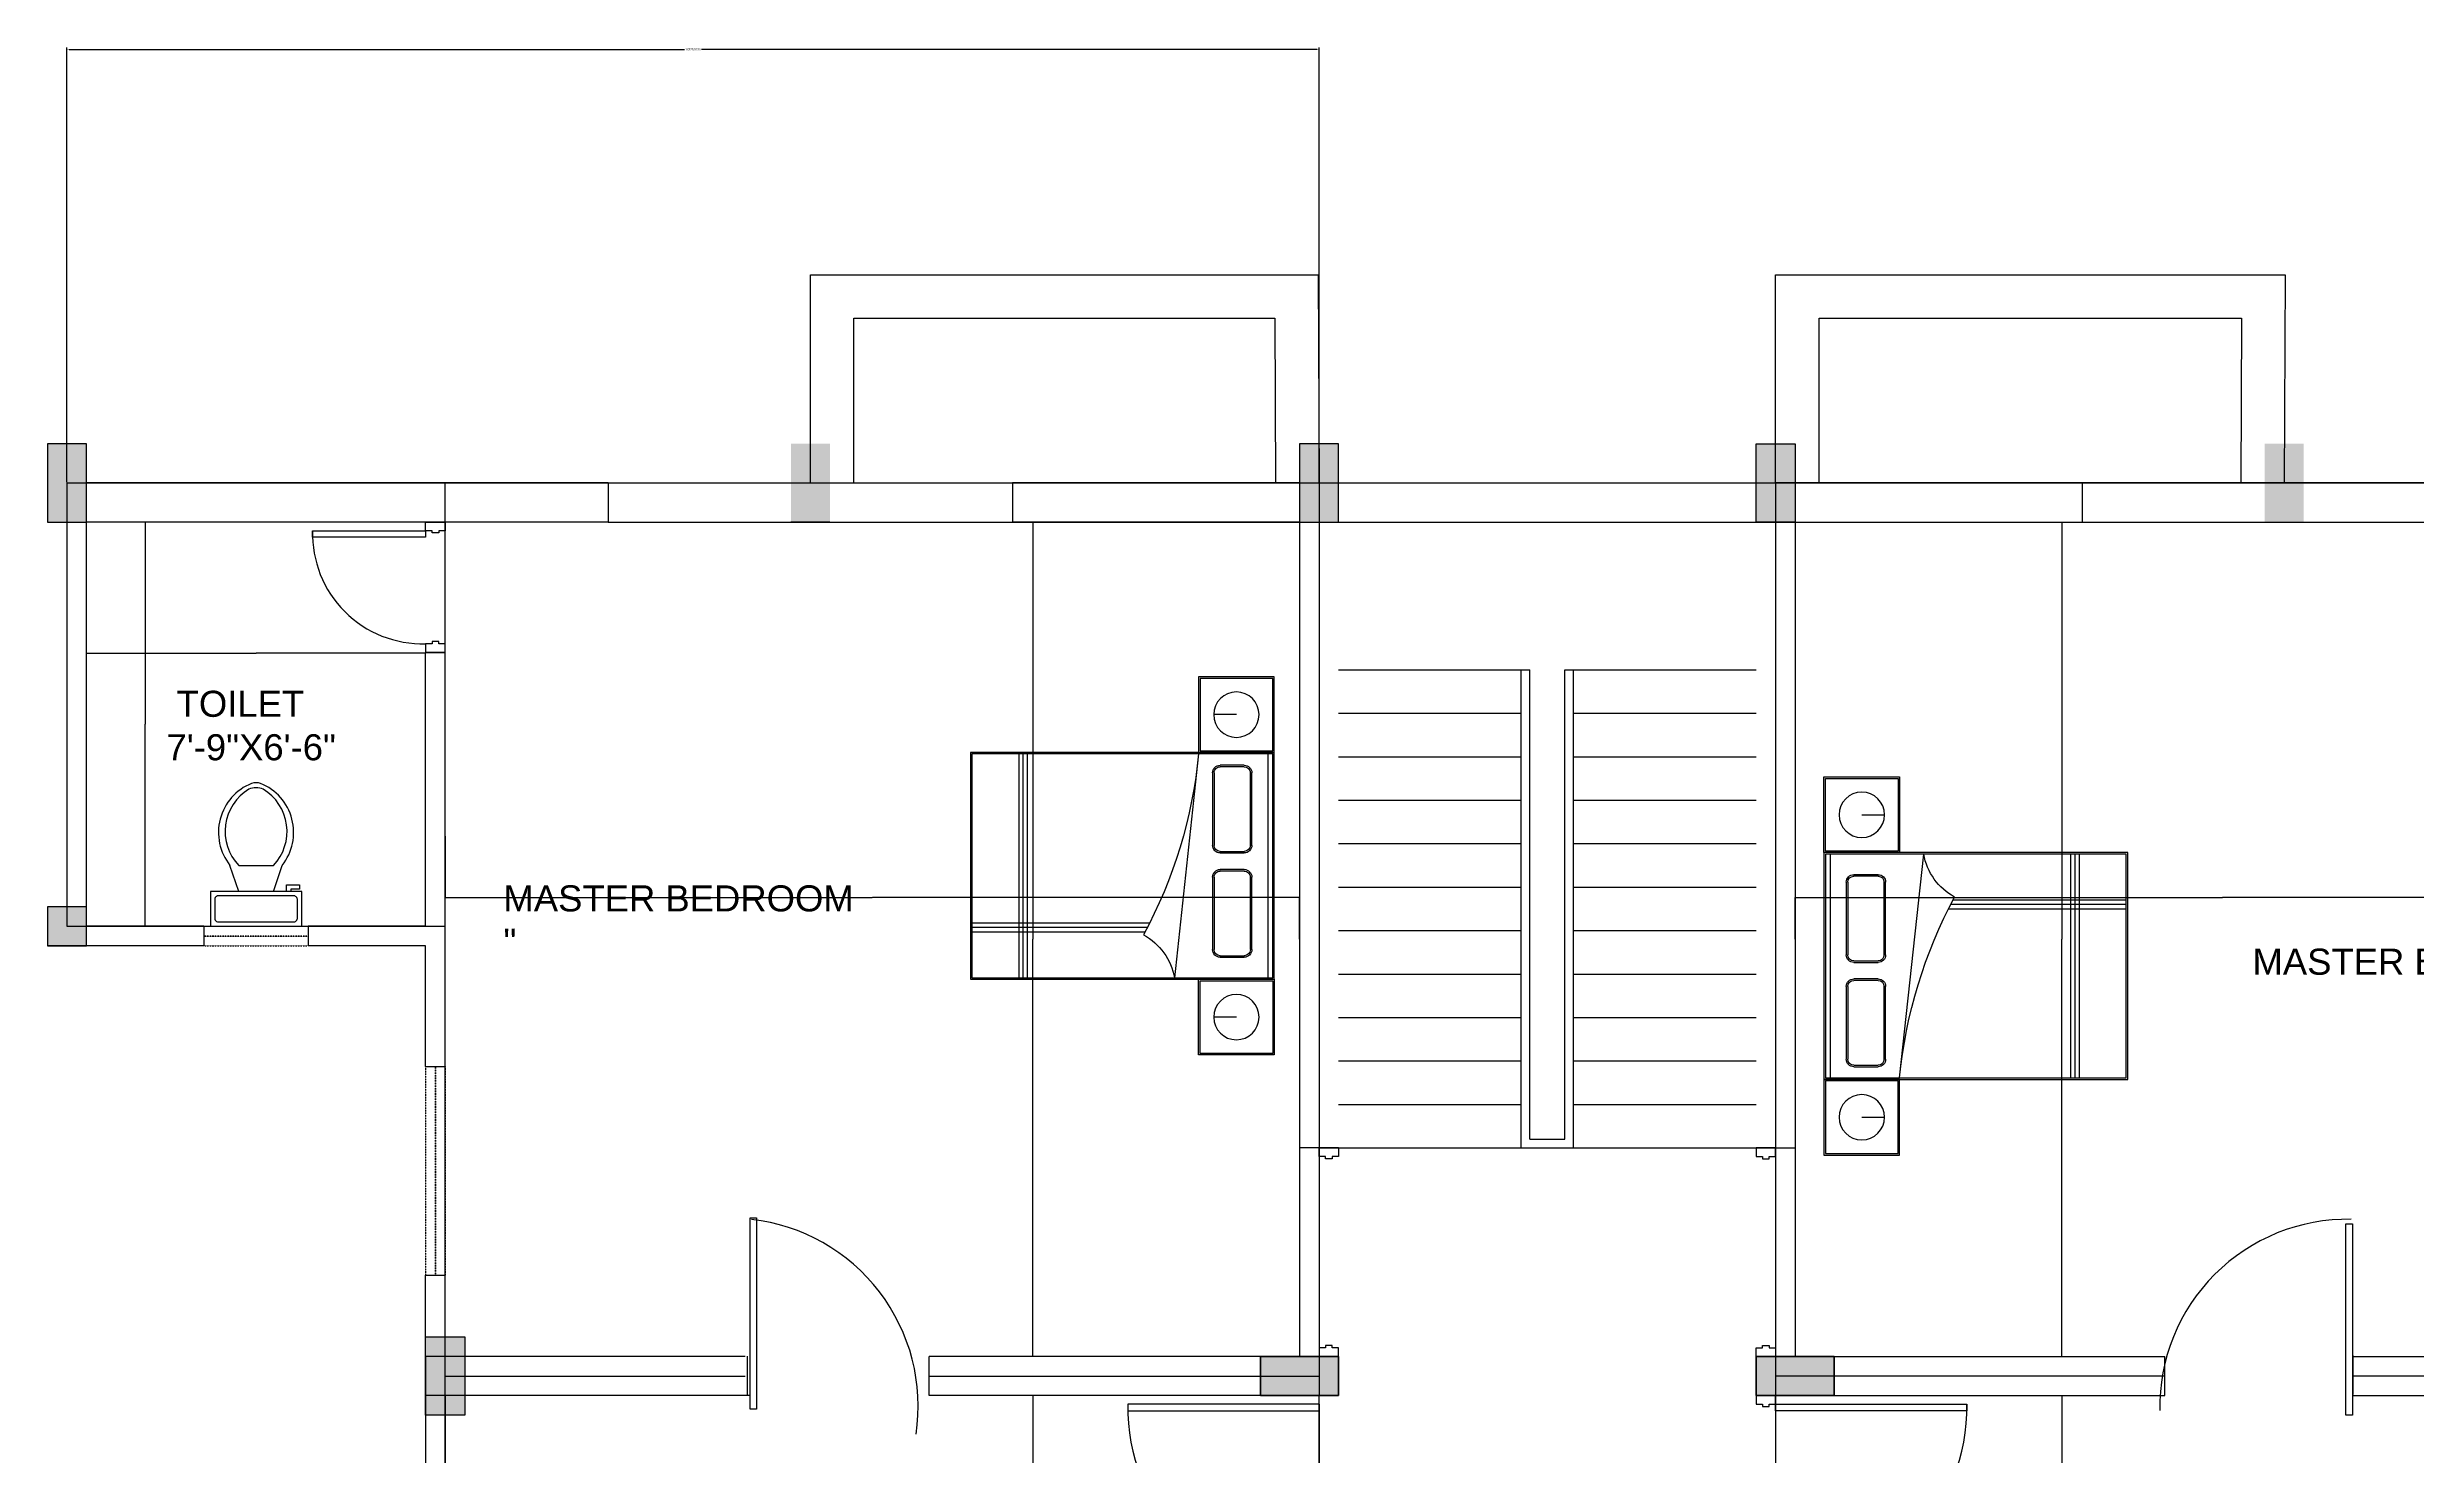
# Model space of a CAD drawing. Header units: metres. Extents: x -2370498 to 1228044, y -644254 to 236701.
# Drawn here: x 324821 to 345399, y 55374 to 67609 of the extents above; entities that cross this region are included whole.
import ezdxf

# ---------------------------------------------------------------- set-up
doc = ezdxf.new("R2010")
doc.units = ezdxf.units.M
doc.header["$MEASUREMENT"] = 0
doc.linetypes.add('HIDDEN2', pattern=[0.1875, 0.125, -0.0625])
for name, color, linetype in [('Beam', 6, 'Continuous'), ('column', 156, 'Continuous'), ('dim', 192, 'Continuous'), ('Door', 3, 'Continuous'), ('funi', 22, 'Continuous'), ('stair', 6, 'Continuous'), ('text', 1, 'Continuous'), ('TOILET SAMBLE', 181, 'Continuous'), ('window', 5, 'HIDDEN2')]:
    doc.layers.add(name, color=color, linetype=linetype)
doc.layers.add('Wall', color=7, linetype='Continuous', lineweight=30)
doc.styles.get("Standard").update_dxf_attribs({"font": 'arial.ttf'})
doc.dimstyles.new('Annotative', dxfattribs={"dimscale": 0, "dimtxt": 0.18, "dimasz": 0.18, "dimexe": 0.18, "dimexo": 0.0625, "dimgap": 0.09, "dimtad": 0, "dimtih": 1, "dimtoh": 1, "dimdec": 4, "dimzin": 0, "dimdsep": 46, "dimtxsty": 'Standard', "dimcen": 0.09, "dimadec": 0, "dimazin": 0, "dimtfac": 1, "dimtdec": 4, "dimtofl": 0, "dimtmove": 0, "dimatfit": 3, "dimfxl": 1, "dimtolj": 1, "dimtzin": 0, "dimarcsym": 0})
doc.dimstyles.get("Standard").update_dxf_attribs({"dimtxt": 0.18, "dimasz": 0.18, "dimexe": 0.18, "dimexo": 0.0625, "dimgap": 0.09, "dimtad": 0, "dimtih": 1, "dimtoh": 1, "dimdec": 1, "dimzin": 0, "dimdsep": 46, "dimlunit": 4, "dimtxsty": 'Standard', "dimcen": 0.09, "dimadec": 0, "dimazin": 0, "dimtfac": 1, "dimtdec": 1, "dimtofl": 0, "dimtmove": 0, "dimatfit": 3, "dimfxl": 1, "dimtolj": 1, "dimtzin": 0, "dimarcsym": 0})

# ---------------------------------------------------------------- blocks, each defined once
blk = doc.blocks.new('*D244')
at = {"layer": 'Defpoints', "color": 0, "transparency": 16777216}
for p in [(334098.7565212572, 63485.08686526168), (333380.2801292735, 56234.70646692216), (334098.7565212572, 56234.70646692216)]:
    blk.add_point(p, dxfattribs=at)
at = {"layer": 'dim', "color": 0, "lineweight": -2, "transparency": 16777216}
for p, q in [((334098.6940212572, 63485.08686526168), (333380.1001292735, 63485.08686526168)), ((333380.2801292735, 63484.90686526168), (333380.2801292735, 59860.19893757896)), ((333380.2801292735, 56234.88646692216), (333380.2801292735, 59859.59439460489)), ((334098.6940212572, 56234.70646692216), (333380.1001292735, 56234.70646692216))]:
    blk.add_line(p, q, dxfattribs=at)
at = {"layer": 'dim', "color": 0, "transparency": 16777216}
for points in [[(333380.2501292735, 63484.90686526168), (333380.3101292736, 63484.90686526168), (333380.2801292735, 63485.08686526168)], [(333380.2501292735, 56234.88646692216), (333380.3101292736, 56234.88646692216), (333380.2801292735, 56234.70646692216)]]:
    blk.add_solid(points, dxfattribs=at)
at = {"layer": 'dim', "color": 0, "transparency": 16777216, "insert": (333380.2801292735, 59859.89666609182), "char_height": 0.18, "attachment_point": 5}
blk.add_mtext('\\A1;604\'-2{\\H1x;\\S1/2;}"', dxfattribs=at)
blk = doc.blocks.new('*D245')
at = {"layer": 'Defpoints', "color": 0, "transparency": 16777216}
for p in [(328275.9248198792, 60755.38306711466), (335696.2360088046, 60224.08450807838), (335696.2360088046, 59859.89666609196)]:
    blk.add_point(p, dxfattribs=at)
at = {"layer": 'dim', "color": 0, "lineweight": -2, "transparency": 16777216}
for p, q in [((328275.9248198792, 60755.32056711466), (328275.9248198792, 60223.90450807838)), ((328276.1048198792, 60224.08450807838), (331985.5452028821, 60224.08450807838)), ((335696.0560088046, 60224.08450807838), (331986.6156258016, 60224.08450807838)), ((335696.2360088046, 59859.95916609196), (335696.2360088046, 60224.26450807838))]:
    blk.add_line(p, q, dxfattribs=at)
at = {"layer": 'dim', "color": 0, "transparency": 16777216}
for points in [[(328276.1048198792, 60224.11450807838), (328276.1048198792, 60224.05450807838), (328275.9248198792, 60224.08450807838)], [(335696.0560088046, 60224.11450807838), (335696.0560088046, 60224.05450807838), (335696.2360088046, 60224.08450807838)]]:
    blk.add_solid(points, dxfattribs=at)
at = {"layer": 'dim', "color": 0, "transparency": 16777216, "insert": (331986.0804143419, 60224.08450807838), "char_height": 0.18, "attachment_point": 5}
blk.add_mtext('\\A1;618\'-4{\\H1x;\\S1/2;}"', dxfattribs=at)
blk = doc.blocks.new('*D246')
at = {"layer": 'Defpoints', "color": 0, "transparency": 16777216}
for p in [(328105.9940292931, 62345.94781518152), (325160.5269924677, 61729.13536253881), (328105.9940292931, 61729.13536253881)]:
    blk.add_point(p, dxfattribs=at)
at = {"layer": 'dim', "color": 0, "lineweight": -2, "transparency": 16777216}
for p, q in [((325160.5269924677, 61729.19786253881), (325160.5269924677, 62346.12781518152)), ((325160.7069924677, 62345.94781518152), (326632.7242557644, 62345.94781518152)), ((328105.8140292931, 62345.94781518152), (326633.7967659963, 62345.94781518152)), ((328105.9940292931, 61729.19786253881), (328105.9940292931, 62346.12781518152))]:
    blk.add_line(p, q, dxfattribs=at)
at = {"layer": 'dim', "color": 0, "transparency": 16777216}
for points in [[(325160.7069924677, 62345.97781518152), (325160.7069924677, 62345.91781518152), (325160.5269924677, 62345.94781518152)], [(328105.8140292931, 62345.97781518152), (328105.8140292931, 62345.91781518152), (328105.9940292931, 62345.94781518152)]]:
    blk.add_solid(points, dxfattribs=at)
at = {"layer": 'dim', "color": 0, "transparency": 16777216, "insert": (326633.2605108804, 62345.94781518152), "char_height": 0.18, "attachment_point": 5}
blk.add_mtext('\\A1;245\'-5{\\H1x;\\S1/2;}"', dxfattribs=at)
blk = doc.blocks.new('*D247')
at = {"layer": 'Defpoints', "color": 0, "transparency": 16777216}
for p in [(325736.5131999518, 63485.08686526168), (325670.3193642235, 59973.183859816), (325736.5131999518, 59973.183859816)]:
    blk.add_point(p, dxfattribs=at)
at = {"layer": 'dim', "color": 0, "lineweight": -2, "transparency": 16777216}
for p, q in [((325736.4506999518, 63485.08686526168), (325670.1393642235, 63485.08686526168)), ((325670.3193642235, 63484.90686526168), (325670.3193642235, 61729.31726567663)), ((325670.3193642235, 59973.363859816), (325670.3193642235, 61728.95345940105)), ((325736.4506999518, 59973.183859816), (325670.1393642235, 59973.183859816))]:
    blk.add_line(p, q, dxfattribs=at)
at = {"layer": 'dim', "color": 0, "transparency": 16777216}
for points in [[(325670.2893642234, 63484.90686526168), (325670.3493642235, 63484.90686526168), (325670.3193642235, 63485.08686526168)], [(325670.2893642234, 59973.363859816), (325670.3493642235, 59973.363859816), (325670.3193642235, 59973.183859816)]]:
    blk.add_solid(points, dxfattribs=at)
at = {"layer": 'dim', "color": 0, "transparency": 16777216, "insert": (325670.3193642234, 61729.13536253873), "char_height": 0.18, "attachment_point": 5}
blk.add_mtext('\\A1;292\'-8"', dxfattribs=at)
blk = doc.blocks.new('Toilet - top')
for p, q in [((9.5, -6), (9.5, -2)), ((-10, -8.5), (-8, -8.5)), ((-10, -9.5), (-10, -8.5)), ((-7, -9.5), (-10, -9.5)), ((-8, -8.5), (-8, -8)), ((-7, -8), (-7, -9.5)), ((-4, -8), (-6, -14)), ((4, -8), (6, -14)), ((4, -14), (-4, -14))]:
    blk.add_line(p, q)
blk.add_lwpolyline([(10.5, -8), (10.5, 0), (-10.5, 0), (-10.5, -8)], close=True)
for points in [[(-9.5, -2), (-9.5, -6)], [(8.5, -1), (-8.5, -1)], [(-8.5, -7), (8.5, -7)]]:
    blk.add_lwpolyline(points)
for centre, radius, start, end in [((-8.625, -1.875), 0.8838834999999999, 81.8699, 188.1301), ((8.625, -1.875), 0.8838834999999999, 351.8699, 98.13009999999998), ((-8.625, -6.125), 0.8838834999999999, 171.869898, 278.1301), ((8.625, -6.125), 0.8838834999999999, 261.8699, 8.130099999999993), ((3.519562435188957, -21.58049502388982), 12.16902005083647, 141.4691096810948, 247.9714346835576), ((4.199957580658808, -21.81740929088453), 11.3291791325804, 136.3677254423718, 238.946823937405), ((-3.519499936778317, -21.58047137067522), 12.16903423757823, 292.0284332733153, 38.53070636800452), ((-4.199890672038477, -21.81738596564129), 11.32918622148567, 301.0530065773863, 43.63209216694732), ((2.096609817270334e-05, -27.87646475467881), 4, 245.7318247449371, 294.2681740488959), ((2.094152141829397e-05, -28.99996806116074), 4, 254.8605283244436, 285.1394707718433)]:
    blk.add_arc(centre, radius, start, end)
blk = doc.blocks.new('*D252')
at = {"layer": 'Defpoints', "color": 0, "transparency": 16777216}
for p in [(333380.2801292735, 55894.84488575), (334098.7565212572, 55894.84488575), (334098.7565212572, 48644.46448741049)]:
    blk.add_point(p, dxfattribs=at)
at = {"layer": 'dim', "color": 0, "lineweight": -2, "transparency": 16777216}
for p, q in [((334098.6940212572, 55894.84488575), (333380.1001292735, 55894.84488575)), ((333380.2801292735, 55894.66488575), (333380.2801292735, 52269.95695806729)), ((333380.2801292735, 48644.64448741049), (333380.2801292735, 52269.35241509321)), ((334098.6940212572, 48644.46448741049), (333380.1001292735, 48644.46448741049))]:
    blk.add_line(p, q, dxfattribs=at)
at = {"layer": 'dim', "color": 0, "transparency": 16777216}
for points in [[(333380.2501292735, 55894.66488575), (333380.3101292736, 55894.66488575), (333380.2801292735, 55894.84488575)], [(333380.2501292735, 48644.64448741049), (333380.3101292736, 48644.64448741049), (333380.2801292735, 48644.46448741049)]]:
    blk.add_solid(points, dxfattribs=at)
at = {"layer": 'dim', "color": 0, "transparency": 16777216, "insert": (333380.2801292735, 52269.65468658014), "char_height": 0.18, "attachment_point": 5}
blk.add_mtext('\\A1;604\'-2{\\H1x;\\S1/2;}"', dxfattribs=at)
blk = doc.blocks.new('*D256')
at = {"layer": 'Defpoints', "color": 0, "transparency": 16777216}
for p in [(341598.6288578664, 63485.08686526168), (341598.6288578664, 56234.70646692216), (342317.1052498475, 56234.70646692216)]:
    blk.add_point(p, dxfattribs=at)
at = {"layer": 'dim', "color": 0, "lineweight": -2, "transparency": 16777216}
for p, q in [((341598.6913578664, 63485.08686526168), (342317.2852498475, 63485.08686526168)), ((342317.1052498475, 63484.90686526168), (342317.1052498475, 59860.19893757896)), ((342317.1052498475, 56234.88646692216), (342317.1052498475, 59859.59439460489)), ((341598.6913578664, 56234.70646692216), (342317.2852498475, 56234.70646692216))]:
    blk.add_line(p, q, dxfattribs=at)
at = {"layer": 'dim', "color": 0, "transparency": 16777216}
for points in [[(342317.0752498475, 63484.90686526168), (342317.1352498475, 63484.90686526168), (342317.1052498475, 63485.08686526168)], [(342317.0752498475, 56234.88646692216), (342317.1352498475, 56234.88646692216), (342317.1052498475, 56234.70646692216)]]:
    blk.add_solid(points, dxfattribs=at)
at = {"layer": 'dim', "color": 0, "transparency": 16777216, "insert": (342317.1052498475, 59859.89666609182), "char_height": 0.18, "attachment_point": 5}
blk.add_mtext('\\A1;604\'-2{\\H1x;\\S1/2;}"', dxfattribs=at)
blk = doc.blocks.new('*D257')
at = {"layer": 'Defpoints', "color": 0, "transparency": 16777216}
for p in [(347421.4605592445, 60755.38306711466), (340001.1493703186, 60224.08450807838), (340001.1493703186, 59859.89666609196)]:
    blk.add_point(p, dxfattribs=at)
at = {"layer": 'dim', "color": 0, "lineweight": -2, "transparency": 16777216}
for p, q in [((347421.4605592445, 60755.32056711466), (347421.4605592445, 60223.90450807838)), ((340001.1493703186, 59859.95916609196), (340001.1493703186, 60224.26450807838)), ((340001.3293703186, 60224.08450807838), (343710.7697533218, 60224.08450807838)), ((347421.2805592445, 60224.08450807838), (343711.8401762413, 60224.08450807838))]:
    blk.add_line(p, q, dxfattribs=at)
at = {"layer": 'dim', "color": 0, "transparency": 16777216}
for points in [[(340001.3293703186, 60224.11450807838), (340001.3293703186, 60224.05450807838), (340001.1493703186, 60224.08450807838)], [(347421.2805592445, 60224.11450807838), (347421.2805592445, 60224.05450807838), (347421.4605592445, 60224.08450807838)]]:
    blk.add_solid(points, dxfattribs=at)
at = {"layer": 'dim', "color": 0, "transparency": 16777216, "insert": (343711.3049647816, 60224.08450807838), "char_height": 0.18, "attachment_point": 5}
blk.add_mtext('\\A1;618\'-4{\\H1x;\\S1/2;}"', dxfattribs=at)
blk = doc.blocks.new('*D270')
at = {"layer": 'Defpoints', "color": 0, "transparency": 16777216}
for p in [(341598.6288578664, 55894.84488575), (342317.1052498475, 55894.84488575), (341598.6288578664, 48644.46448741049)]:
    blk.add_point(p, dxfattribs=at)
at = {"layer": 'dim', "color": 0, "lineweight": -2, "transparency": 16777216}
for p, q in [((341598.6913578664, 55894.84488575), (342317.2852498475, 55894.84488575)), ((342317.1052498475, 55894.66488575), (342317.1052498475, 52269.95695806729)), ((342317.1052498475, 48644.64448741049), (342317.1052498475, 52269.35241509321)), ((341598.6913578664, 48644.46448741049), (342317.2852498475, 48644.46448741049))]:
    blk.add_line(p, q, dxfattribs=at)
at = {"layer": 'dim', "color": 0, "transparency": 16777216}
for points in [[(342317.0752498475, 55894.66488575), (342317.1352498475, 55894.66488575), (342317.1052498475, 55894.84488575)], [(342317.0752498475, 48644.64448741049), (342317.1352498475, 48644.64448741049), (342317.1052498475, 48644.46448741049)]]:
    blk.add_solid(points, dxfattribs=at)
at = {"layer": 'dim', "color": 0, "transparency": 16777216, "insert": (342317.1052498475, 52269.65468658014), "char_height": 0.18, "attachment_point": 5}
blk.add_mtext('\\A1;604\'-2{\\H1x;\\S1/2;}"', dxfattribs=at)
blk = doc.blocks.new('A$C0EA4476A')
at = {"linetype": 'ByBlock', "lineweight": -2}
for p, q in [((-1.569933374412358e-07, 2.007999913374078), (-1.569933374412358e-07, 1.507999913374078)), ((0.4999998430066626, 2.007999913374078), (-1.569933374412358e-07, 2.007999913374078)), ((0.009999843008699827, 1.997999913379317), (0.009999843008699827, 1.517999913376116)), ((0.4899998430046253, 1.997999913379317), (0.009999843008699827, 1.997999913379317)), ((0.4899998430046253, 1.517999913376116), (0.4899998430046253, 1.997999913379317)), ((0.4999998430066626, 2.007999913374078), (1.999999843006663, 2.007999913374078)), ((0.4999998430066626, -8.662027539685369e-08), (0.4999998430066626, 2.007999913374078)), ((0.4999998430066626, 1.507999913374078), (0.4999998430066626, 2.007999913374078)), ((0.5099998430086998, 1.997999913379317), (1.989999843004625, 1.997999913379317)), ((0.5099998430086998, 0.009999913374485914), (0.5099998430086998, 1.997999913379317)), ((0.5099998430086998, 1.968018404775648), (1.989999843004625, 1.968018404775648)), ((1.989999843004625, 1.997999913379317), (1.989999843004625, 0.009999913374485914)), ((1.999999843006663, 2.007999913374078), (1.999999843006663, -8.662027539685369e-08)), ((1.999999843006663, 2.007999913374078), (2.499999843006663, 2.007999913374078)), ((1.999999843006663, 1.507999913374078), (1.999999843006663, 2.007999913374078)), ((2.0099998430087, 1.997999913379317), (2.489999843004625, 1.997999913379317)), ((2.0099998430087, 1.517999913376116), (2.0099998430087, 1.997999913379317)), ((2.489999843004625, 1.997999913379317), (2.489999843004625, 1.517999913376116)), ((2.499999843006663, 2.007999913374078), (2.499999843006663, 1.507999913374078)), ((0.2499998430066626, 1.757999913374078), (0.2499998430066626, 1.607999913372623)), ((0.6460030532980454, 1.650288242322858), (0.6460030532980454, 1.810288242326351)), ((0.6560030532928067, 1.650288242322858), (0.6560030532928067, 1.810288242326351)), ((0.6960030532936798, 1.860288242329261), (1.176003053296881, 1.860288242329261)), ((0.6960030532936798, 1.850288242327224), (1.176003053296881, 1.850288242327224)), ((1.216003053297754, 1.810288242326351), (1.216003053297754, 1.650288242322858)), ((1.226003053292516, 1.810288242326351), (1.226003053292516, 1.650288242322858)), ((1.335538323932269, 1.650288242322858), (1.335538323932269, 1.810288242326351)), ((1.34553832392703, 1.650288242322858), (1.34553832392703, 1.810288242326351)), ((1.385538323927904, 1.860288242329261), (1.865538323931105, 1.860288242329261)), ((1.385538323927904, 1.850288242327224), (1.865538323931105, 1.850288242327224)), ((1.905538323931978, 1.810288242326351), (1.905538323931978, 1.650288242322858)), ((1.915538323926739, 1.810288242326351), (1.915538323926739, 1.650288242322858)), ((2.249999843006663, 1.757999913374078), (2.249999843006663, 1.607999913372623)), ((1.176003053296881, 1.610288242329261), (0.6960030532936798, 1.610288242329261)), ((1.176003053296881, 1.600288242327224), (0.6960030532936798, 1.600288242327224)), ((1.865538323931105, 1.610288242329261), (1.385538323927904, 1.610288242329261)), ((1.865538323931105, 1.600288242327224), (1.385538323927904, 1.600288242327224)), ((-1.569933374412358e-07, 1.507999913374078), (0.4999998430066626, 1.507999913374078)), ((0.009999843008699827, 1.517999913376116), (0.4899998430046253, 1.517999913376116)), ((1.989999843004625, 1.507999913374078), (0.5099998430086998, 1.348816104495199)), ((2.499999843006663, 1.507999913374078), (1.999999843006663, 1.507999913374078)), ((2.489999843004625, 1.517999913376116), (2.0099998430087, 1.517999913376116)), ((0.8115071125939721, 1.153418864065316), (0.8115071125939721, 0.009999913374485914)), ((0.841507112592808, 1.16915115431766), (0.841507112592808, 0.009999913374485914)), ((0.8715071125916438, 1.18447658529476), (0.8715071125916438, 0.009999913374485914)), ((0.5099998430086998, 0.3774772984761512), (1.989999843004625, 0.3774772984761512)), ((0.5099998430086998, 0.3495376880673575), (1.989999843004625, 0.3495376880673575)), ((0.5099998430086998, 0.3215980776585639), (1.989999843004625, 0.3215980776585639)), ((1.989999843004625, 0.009999913374485914), (0.5099998430086998, 0.009999913374485914)), ((1.999999843006663, -8.662027539685369e-08), (0.4999998430066626, -8.662027539685369e-08))]:
    blk.add_line(p, q, dxfattribs=at)
for centre in [(0.2499998430066626, 1.757999913374078), (2.249999843006663, 1.757999913374078)]:
    blk.add_circle(centre, 0.15, dxfattribs=at)
for centre, radius, start, end in [((0.6960030532936798, 1.810288242326351), 0.05, 90, 180), ((0.6960030532936798, 1.810288242326351), 0.04, 90, 180), ((1.176003053296881, 1.810288242326351), 0.05, 0, 90), ((1.176003053296881, 1.810288242326351), 0.04, 0, 90), ((1.385538323927904, 1.810288242326351), 0.05, 90, 180), ((1.385538323927904, 1.810288242326351), 0.04, 90, 180), ((1.865538323931105, 1.810288242326351), 0.05, 0, 90), ((1.865538323931105, 1.810288242326351), 0.04, 0, 90), ((0.6960030532936798, 1.650288242322858), 0.05, 180, 270), ((0.6960030532936798, 1.650288242322858), 0.04, 180, 270), ((1.176003053296881, 1.650288242322858), 0.04, 270, 0), ((1.176003053296881, 1.650288242322858), 0.05, 270, 0), ((1.385538323927904, 1.650288242322858), 0.05, 180, 270), ((1.385538323927904, 1.650288242322858), 0.04, 180, 270), ((1.865538323931105, 1.650288242322858), 0.05, 270, 0), ((1.865538323931105, 1.650288242322858), 0.04, 270, 0), ((2.293282374317641, -1.635717661687522), 3.158312917610382, 95.51041844519085, 118.3399110683232), ((0.4397010651300661, 0.9519281108005089), 0.4030657486158824, 28.46881856280967, 79.95566290813281)]:
    blk.add_arc(centre, radius, start, end, dxfattribs=at)
blk = doc.blocks.new('*D292')
at = {"layer": 'Defpoints', "color": 0, "transparency": 16777216}
for p in [(335866.1667993909, 63485.08686526168), (335866.1667993898, 48304.60290623943), (335866.166799387, 48304.60290623943)]:
    blk.add_point(p, dxfattribs=at)
at = {"layer": 'Door', "color": 0, "lineweight": -2, "transparency": 16777216}
for p, q in [((335866.1042993909, 63485.08686526168), (335865.986799387, 63485.08686526168)), ((335866.166799387, 63484.90686526168), (335866.166799387, 55895.1471572376)), ((335866.166799387, 48304.78290623943), (335866.166799387, 55894.54261426352)), ((335866.1042993898, 48304.60290623943), (335865.986799387, 48304.60290623943))]:
    blk.add_line(p, q, dxfattribs=at)
at = {"layer": 'Door', "color": 0, "transparency": 16777216}
for points in [[(335866.136799387, 63484.90686526168), (335866.196799387, 63484.90686526168), (335866.166799387, 63485.08686526168)], [(335866.136799387, 48304.78290623943), (335866.196799387, 48304.78290623943), (335866.166799387, 48304.60290623943)]]:
    blk.add_solid(points, dxfattribs=at)
at = {"layer": 'Door', "color": 0, "transparency": 16777216, "insert": (335866.166799387, 55894.84488575045), "char_height": 0.18, "attachment_point": 5}
blk.add_mtext('\\A1;1265\'-0{\\H1x;\\S1/2;}"', dxfattribs=at)
blk = doc.blocks.new('*D293')
at = {"layer": 'Defpoints', "color": 0, "transparency": 16777216}
for p in [(335866.1667993908, 67591.26172946705), (324990.5962018815, 63824.94844643382), (335866.1667993908, 63824.94844643382)]:
    blk.add_point(p, dxfattribs=at)
at = {"layer": 'Door', "color": 0, "lineweight": -2, "transparency": 16777216}
for p, q in [((324990.5962018815, 63831.19844643382), (324990.5962018815, 67609.26172946705)), ((325008.5962018815, 67591.26172946705), (330354.9019644834, 67591.26172946705)), ((335848.1667993908, 67591.26172946705), (330501.861036789, 67591.26172946705)), ((335866.1667993908, 63831.19844643382), (335866.1667993908, 67609.26172946705))]:
    blk.add_line(p, q, dxfattribs=at)
at = {"layer": 'Door', "color": 0, "transparency": 16777216}
for points in [[(325008.5962018815, 67594.26172946705), (325008.5962018815, 67588.26172946705), (324990.5962018815, 67591.26172946705)], [(335848.1667993908, 67594.26172946705), (335848.1667993908, 67588.26172946705), (335866.1667993908, 67591.26172946705)]]:
    blk.add_solid(points, dxfattribs=at)
at = {"layer": 'Door', "color": 0, "transparency": 16777216, "insert": (330428.3815006362, 67591.26172946705), "char_height": 18, "attachment_point": 5}
blk.add_mtext('\\A1;10875.5706', dxfattribs=at)

msp = doc.modelspace()

# ---------------------------------------------------------------- hatches: boundary and pattern name
at = {"layer": 'column'}
h = msp.add_hatch(color=256, dxfattribs=at)
h.dxf.hatch_style = 1
h.paths.add_polyline_path([(325160.5269924677, 63485.08686526166), (324820.6654112954, 63485.08686526166), (324820.6654112954, 64164.81002760597), (325160.5269924677, 64164.81002760597)])
h = msp.add_hatch(color=256, dxfattribs=at)
h.dxf.hatch_style = 1
h.paths.add_polyline_path([(331617.8970347388, 63485.08686526166), (331278.0354535665, 63485.08686526166), (331278.0354535665, 64164.81002760597), (331617.8970347388, 64164.81002760597)])
h = msp.add_hatch(color=256, dxfattribs=at)
h.dxf.hatch_style = 1
h.paths.add_polyline_path([(336036.0975899767, 63485.08686526166), (335696.2360088046, 63485.08686526166), (335696.2360088046, 64164.81002760597), (336036.0975899767, 64164.81002760597)])
h = msp.add_hatch(color=256, dxfattribs=at)
h.dxf.hatch_style = 1
h.paths.add_polyline_path([(339661.2877891466, 63485.08686526166), (340001.1493703186, 63485.08686526166), (340001.1493703186, 64164.81002760597), (339661.2877891466, 64164.81002760597)])
h = msp.add_hatch(color=256, dxfattribs=at)
h.dxf.hatch_style = 1
h.paths.add_polyline_path([(344079.4883443848, 63485.08686526166), (344419.3499255569, 63485.08686526166), (344419.3499255569, 64164.81002760597), (344079.4883443848, 64164.81002760597)])
h = msp.add_hatch(color=256, dxfattribs=at)
h.dxf.hatch_style = 1
h.paths.add_polyline_path([(325160.5269924677, 59803.25306922988), (324820.6654112954, 59803.25306922988), (324820.6654112954, 60143.11465040204), (325160.5269924677, 60143.11465040204)])
h = msp.add_hatch(color=256, dxfattribs=at)
h.dxf.hatch_style = 1
h.paths.add_polyline_path([(328105.9940292931, 55724.91409516389), (328445.855610465, 55724.91409516389), (328445.855610465, 56404.63725750821), (328105.9940292931, 56404.63725750821)])
h = msp.add_hatch(color=256, dxfattribs=at)
h.dxf.hatch_style = 1
h.paths.add_polyline_path([(336036.0975899767, 55894.84488574998), (336036.0975899767, 56234.70646692213), (335356.3744276324, 56234.70646692213), (335356.3744276324, 55894.84488574998)])
h = msp.add_hatch(color=256, dxfattribs=at)
h.dxf.hatch_style = 1
h.paths.add_polyline_path([(336036.0975899767, 56234.70646692213), (336036.0975899767, 55894.84488574998), (335356.3744276324, 55894.84488574998), (335356.3744276324, 56234.70646692213)])
h = msp.add_hatch(color=256, dxfattribs=at)
h.dxf.hatch_style = 1
h.paths.add_polyline_path([(339661.2877891466, 55894.84488574998), (339661.2877891466, 56234.70646692213), (340341.010951491, 56234.70646692213), (340341.010951491, 55894.84488574998)])
h = msp.add_hatch(color=256, dxfattribs=at)
h.dxf.hatch_style = 1
h.paths.add_polyline_path([(339661.2877891466, 56234.70646692213), (339661.2877891466, 55894.84488574998), (340341.010951491, 55894.84488574998), (340341.010951491, 56234.70646692213)])

# ---------------------------------------------------------------- linework, layer by layer
for p, q in [((331447.9662441526, 63824.94844643382), (331447.9662441526, 65633.48135131087)), ((331447.9662441526, 65633.48135131087), (335858.5588401227, 65633.48135131087)), ((335858.5588401227, 65633.48135131087), (335866.1667993908, 63824.94844643382)), ((339831.2185797328, 63824.94844643382), (339831.2185797328, 65632.86694765286)), ((339831.2185797328, 65632.86694765286), (344256.9626789035, 65632.86694765286)), ((343879.3419869546, 65634.44257082263), (343879.3354126634, 65632.86694765286)), ((344256.9626789035, 65632.86694765286), (344249.4191349707, 63824.94844643382)), ((331825.5902232327, 63824.94844643382), (331825.5902232327, 65255.85737223068)), ((331825.5902232327, 65255.85737223068), (335482.5200713822, 65255.85737223068)), ((335482.5200713822, 65255.85737223068), (335488.546161548, 63823.35990888288)), ((340208.8425588132, 63824.94844643382), (340208.8425588132, 65255.24296857267)), ((340208.8425588132, 65255.24296857267), (343877.7597757782, 65255.24296857267)), ((343877.7597757782, 65255.24296857267), (343871.7984430221, 63826.52406960359)), ((344255.3870420183, 65255.24296857267), (344256.9626789035, 65255.24296857267)), ((335866.1667993908, 63824.94844643382), (371721.5636130542, 63824.94844643382)), ((329692.0147414298, 63485.08686526166), (371721.5636130542, 63485.08686526166)), ((330898.6395974456, 56238.05741640926), (330898.6395974456, 55898.1958352371)), ((332480.5656953209, 55894.84488574998), (332480.5656953209, 56234.70646692213)), ((343211.2255532382, 55894.84488574998), (343211.2255532382, 56234.70646692213)), ((344843.7971492611, 56243.37504405977), (344843.7971492611, 55903.51346288761))]:
    msp.add_line(p, q)
at = {"layer": 'Beam'}
for p, q in [((324990.5962018815, 63824.94844643382), (324990.5962018815, 59973.18385981597)), ((324990.5962018815, 63824.94844643382), (331447.9662441526, 63824.94844643382)), ((328275.9248198798, 48501.15761933289), (328275.9248198798, 63824.94844643382)), ((331447.9662441526, 63824.94844643382), (335866.1667993908, 63824.94844643382)), ((335866.1667993908, 63824.94844643382), (335866.1667993908, 56064.77567633602)), ((339831.2185797328, 63824.94844643382), (339831.2185797328, 56064.77567633602)), ((344249.4191349707, 63824.94844643382), (339831.2185797328, 63824.94844643382)), ((350706.7891772419, 63824.94844643382), (344249.4191349707, 63824.94844643382)), ((324990.5962018815, 59973.18385981597), (328275.9248198792, 59973.18385981597)), ((328275.9248198795, 56064.7756763358), (330880.5119077513, 56064.77567633587)), ((332480.5656953209, 56064.77567633594), (335866.1667993908, 56064.77567633602)), ((339831.2185797328, 56064.77567633602), (339831.2185797337, 48304.60290623942)), ((343211.2255532382, 56064.77567633594), (339831.2185797328, 56064.77567633602)), ((347421.4605592442, 56064.7756763358), (344841.9236830711, 56064.77567633587)), ((335866.1667993908, 55819.32008993395), (335866.1667993896, 47964.74132506613))]:
    msp.add_line(p, q, dxfattribs=at)
at = {"layer": 'column'}
for points in [[(324820.6654112954, 63485.08686526166), (325160.5269924677, 63485.08686526166), (325160.5269924677, 64164.81002760597), (324820.6654112954, 64164.81002760597)], [(335696.2360088046, 63485.08686526166), (336036.0975899767, 63485.08686526166), (336036.0975899767, 64164.81002760597), (335696.2360088046, 64164.81002760597)], [(340001.1493703186, 63485.08686526166), (339661.2877891466, 63485.08686526166), (339661.2877891466, 64164.81002760597), (340001.1493703186, 64164.81002760597)], [(324820.6654112954, 59803.25306922988), (325160.5269924677, 59803.25306922988), (325160.5269924677, 60143.11465040204), (324820.6654112954, 60143.11465040204)], [(328445.855610465, 55724.91409516389), (328105.9940292931, 55724.91409516389), (328105.9940292931, 56404.63725750821), (328445.855610465, 56404.63725750821)], [(336036.0975899767, 56234.70646692213), (336036.0975899767, 55894.84488574998), (335356.3744276324, 55894.84488574998), (335356.3744276324, 56234.70646692213)], [(336036.0975899767, 55894.84488574998), (336036.0975899767, 56234.70646692213), (335356.3744276324, 56234.70646692213), (335356.3744276324, 55894.84488574998)], [(339661.2877891466, 56234.70646692213), (339661.2877891466, 55894.84488574998), (340341.010951491, 55894.84488574998), (340341.010951491, 56234.70646692213)], [(339661.2877891466, 55894.84488574998), (339661.2877891466, 56234.70646692213), (340341.010951491, 56234.70646692213), (340341.010951491, 55894.84488574998)]]:
    msp.add_lwpolyline(points, close=True, dxfattribs=at)
at = {"layer": 'Door'}
for points in [[(328105.9940292931, 63409.5620694456), (328105.9940292931, 63352.91847258357), (327124.1716836845, 63352.91847258357), (327124.1716836845, 63409.5620694456)], [(330980.2329190733, 55777.82494231345), (330923.5893222113, 55777.82494231345), (330923.5893222113, 57439.37045026624), (330980.2329190733, 57439.37045026624)], [(344841.9236830711, 55725.77791815462), (344785.2800862088, 55725.77791815462), (344785.2800862088, 57387.32342610741), (344841.9236830711, 57387.32342610741)], [(334204.621291438, 55819.32008993395), (334204.621291438, 55762.67649307192), (335866.1667993908, 55762.67649307192), (335866.1667993908, 55819.32008993395)], [(341492.7640876854, 55819.32008993395), (341492.7640876854, 55762.67649307192), (339831.2185797328, 55762.67649307192), (339831.2185797328, 55819.32008993395)]]:
    msp.add_lwpolyline(points, close=True, dxfattribs=at)
for points in [[(328105.9940292931, 63485.08686526166), (328275.9248198792, 63485.08686526166), (328275.9248198792, 63409.5620694456), (328219.2812230169, 63409.5620694456), (328219.2812230169, 63390.6808704916), (328162.637626155, 63390.6808704916), (328162.637626155, 63409.5620694456), (328105.9940292931, 63409.5620694456), (328105.9940292931, 63485.08686526166)], [(328105.9940292931, 62352.2149280211), (328275.9248198792, 62352.2149280211), (328275.9248198792, 62427.73972383712), (328219.2812230169, 62427.73972383712), (328219.2812230169, 62446.62092279115), (328162.637626155, 62446.62092279115), (328162.637626155, 62427.73972383712), (328105.9940292931, 62427.73972383712), (328105.9940292931, 62352.2149280211)], [(335866.1667993908, 58047.301566507), (336036.0975899767, 58047.301566507), (336036.0975899767, 57971.77677069098), (335979.4539931148, 57971.77677069098), (335979.4539931148, 57952.89557173698), (335922.8103962528, 57952.89557173698), (335922.8103962528, 57971.77677069098), (335866.1667993908, 57971.77677069098), (335866.1667993908, 58047.301566507)], [(339831.2185797328, 58047.301566507), (339661.2877891466, 58047.301566507), (339661.2877891466, 57971.77677069098), (339717.9313860086, 57971.77677069098), (339717.9313860086, 57952.89557173698), (339774.5749828706, 57952.89557173698), (339774.5749828706, 57971.77677069098), (339831.2185797328, 57971.77677069098), (339831.2185797328, 58047.301566507)], [(335866.1667993908, 56234.70646692213), (336036.0975899767, 56234.70646692213), (336036.0975899767, 56310.23126273819), (335979.4539931148, 56310.23126273819), (335979.4539931148, 56329.11246169219), (335922.8103962528, 56329.11246169219), (335922.8103962528, 56310.23126273819), (335866.1667993908, 56310.23126273819), (335866.1667993908, 56234.70646692213)], [(339831.2185797328, 56234.70646692213), (339661.2877891466, 56234.70646692213), (339661.2877891466, 56310.23126273819), (339717.9313860086, 56310.23126273819), (339717.9313860086, 56329.11246169219), (339774.5749828706, 56329.11246169219), (339774.5749828706, 56310.23126273819), (339831.2185797328, 56310.23126273819), (339831.2185797328, 56234.70646692213)], [(339831.2185797328, 55894.84488574998), (339661.2877891466, 55894.84488574998), (339661.2877891466, 55819.32008993395), (339717.9313860086, 55819.32008993395), (339717.9313860086, 55800.43889097992), (339774.5749828706, 55800.43889097992), (339774.5749828706, 55819.32008993395), (339831.2185797328, 55819.32008993395), (339831.2185797328, 55894.84488574998)]]:
    msp.add_lwpolyline(points, dxfattribs=at)
for centre, radius, start, end in [((328077.6722308619, 63381.24027101458), 953.9210752122399, 178.2986453948018, 271.7013546064483), ((330750.4861807846, 55803.59675195203), 1633.469255789795, 351.4323881314373, 83.41932584313983), ((344801.2884023795, 55793.81093037226), 1633.469255789795, 89.00653114447395, 180.9934688559284), ((335837.8450009597, 55790.99829150294), 1633.469255789795, 179.0065311440716, 270.993468855526), ((339859.5403781636, 55790.99829150294), 1633.469255789795, 269.006531144474, 0.9934688559284063)]:
    msp.add_arc(centre, radius, start, end, dxfattribs=at)
at = {"layer": 'stair'}
for p, q in [((336036.0975899767, 62201.16533638901), (337622.1183021137, 62201.16533638901)), ((337622.1183021137, 58047.301566507), (337622.1183021137, 62201.16533638901)), ((338075.2670770099, 58047.301566507), (338075.2670770099, 62201.16533638901)), ((338075.2670770099, 62201.16533638901), (339661.2877891466, 62201.16533638901)), ((336036.0975899767, 61823.54135730883), (337622.1183021137, 61823.54135730883)), ((338075.2670770099, 61823.54135730883), (339661.2877891466, 61823.54135730883)), ((336036.0975899767, 61445.91737822864), (337622.1183021137, 61445.91737822864)), ((338075.2670770099, 61445.91737822864), (339661.2877891466, 61445.91737822864)), ((336036.0975899767, 61068.29339914849), (337622.1183021137, 61068.29339914849)), ((338075.2670770099, 61068.29339914849), (339661.2877891466, 61068.29339914849)), ((336036.0975899767, 60690.66942006831), (337622.1183021137, 60690.66942006831)), ((338075.2670770099, 60690.66942006831), (339661.2877891466, 60690.66942006831)), ((336036.0975899767, 60313.04544098812), (337622.1183021137, 60313.04544098812)), ((338075.2670770099, 60313.04544098812), (339661.2877891466, 60313.04544098812)), ((336036.0975899767, 59935.42146190793), (337622.1183021137, 59935.42146190793)), ((338075.2670770099, 59935.42146190793), (339661.2877891466, 59935.42146190793)), ((336036.0975899767, 59557.79748282775), (337622.1183021137, 59557.79748282775)), ((338075.2670770099, 59557.79748282775), (339661.2877891466, 59557.79748282775)), ((336036.0975899767, 59180.17350374756), (337622.1183021137, 59180.17350374756)), ((338075.2670770099, 59180.17350374756), (339661.2877891466, 59180.17350374756)), ((336036.0975899767, 58802.54952466737), (337622.1183021137, 58802.54952466737)), ((338075.2670770099, 58802.54952466737), (339661.2877891466, 58802.54952466737)), ((336036.0975899767, 58424.92554558719), (337622.1183021137, 58424.92554558719)), ((338075.2670770099, 58424.92554558719), (339661.2877891466, 58424.92554558719)), ((336036.0975899767, 58047.301566507), (339661.2877891466, 58047.301566507))]:
    msp.add_line(p, q, dxfattribs=at)
at = {"layer": 'TOILET SAMBLE'}
for p, q in [((337622.1183021137, 62201.16533638901), (337697.6430979295, 62201.16533638901)), ((337697.6430979295, 58122.82636232306), (337697.6430979295, 62201.16533638901)), ((337999.7422811938, 58122.82636232306), (337999.7422811938, 62201.16533638901)), ((337999.7422811938, 62201.16533638901), (338075.2670770099, 62201.16533638901)), ((337697.6430979295, 58122.82636232306), (337999.7422811938, 58122.82636232306))]:
    msp.add_line(p, q, dxfattribs=at)
at = {"layer": 'Wall'}
for p, q in [((329692.0147414298, 63824.94844643382), (325160.5269924677, 63824.94844643382)), ((329692.0147414298, 63824.94844643382), (329692.0147414298, 63485.08686526166)), ((333203.9177468756, 63824.94844643382), (333203.9177468756, 63485.08686526166)), ((335696.2360088046, 63824.94844643382), (333203.9177468756, 63824.94844643382)), ((340001.1493703186, 63824.94844643382), (342493.4676322478, 63824.94844643382)), ((342493.4676322478, 63824.94844643382), (342493.4676322478, 63485.08686526166)), ((328275.9248198792, 63485.08686526166), (325160.5269924677, 63485.08686526166)), ((325160.5269924677, 59973.18385981597), (325160.5269924677, 63485.08686526166)), ((328275.9248198792, 63485.08686526166), (328105.9940292931, 63485.08686526166)), ((329692.0147414298, 63485.08686526166), (328275.9248198792, 63485.08686526166)), ((331617.8970347388, 63485.08686526166), (331278.0354535665, 63485.08686526166)), ((331617.8970347388, 63485.08686526166), (331278.0354535665, 63485.08686526166)), ((335696.2360088046, 63485.08686526166), (333203.9177468756, 63485.08686526166)), ((335696.2360088046, 63485.08686526166), (335696.2360088046, 56234.70646692213)), ((340001.1493703186, 63485.08686526166), (342493.4676322478, 63485.08686526166)), ((340001.1493703186, 63485.08686526166), (340001.1493703186, 56234.70646692213)), ((344079.4883443848, 63485.08686526166), (344419.3499255569, 63485.08686526166)), ((328275.9248198792, 62352.2149280211), (328105.9940292931, 62352.2149280211)), ((328105.9940292931, 59973.18385981597), (328105.9940292931, 62352.2149280211)), ((328275.9248198792, 58755.34652728237), (328275.9248198792, 62352.2149280211)), ((326180.111735984, 59973.18385981597), (325160.5269924677, 59973.18385981597)), ((326180.111735984, 59973.18385981597), (326180.111735984, 59803.25306922988)), ((328105.9940292931, 59973.18385981597), (327086.4092857764, 59973.18385981597)), ((327086.4092857764, 59973.18385981597), (327086.4092857764, 59803.25306922988)), ((326180.111735984, 59803.25306922988), (324820.6654112954, 59803.25306922988)), ((328105.9940292931, 59803.25306922988), (327086.4092857764, 59803.25306922988)), ((328105.9940292931, 58755.34652728237), (328105.9940292931, 59803.25306922988)), ((328105.9940292931, 58755.34652728237), (328275.9248198792, 58755.34652728237)), ((336036.0975899767, 58047.301566507), (335696.2360088046, 58047.301566507)), ((339661.2877891466, 58047.301566507), (340001.1493703186, 58047.301566507)), ((328105.9940292931, 55894.84488574998), (328105.9940292931, 56942.75142769749)), ((328105.9940292931, 56942.75142769749), (328275.9248198792, 56942.75142769749)), ((328275.9248198792, 56234.70646692213), (328275.9248198792, 56942.75142769749)), ((330880.5119077513, 56234.70646692213), (328105.9940292931, 56234.70646692213)), ((328105.9940292931, 56234.70646692213), (328105.9940292931, 55186.79992497464)), ((330298.3111045496, 56234.70646692213), (328275.9248198792, 56234.70646692213)), ((336036.0975899767, 56234.70646692213), (332480.5656953209, 56234.70646692213)), ((336036.0975899767, 56234.70646692213), (332480.5656953209, 56234.70646692213)), ((336036.0975899767, 56234.70646692213), (336036.0975899767, 55894.84488574998)), ((336036.0975899767, 55894.84488574998), (336036.0975899767, 56234.70646692213)), ((336036.0975899767, 55894.84488574998), (336036.0975899767, 56234.70646692213)), ((336036.0975899767, 56234.70646692213), (336036.0975899767, 55894.84488574998)), ((339661.2877891466, 56234.70646692213), (343211.2255532382, 56234.70646692213)), ((339661.2877891466, 56234.70646692213), (339661.2877891466, 55894.84488574998)), ((339661.2877891466, 55894.84488574998), (339661.2877891466, 56234.70646692213)), ((344841.9236830711, 56234.70646692213), (347591.3913498303, 56234.70646692213)), ((330298.3111045496, 55894.84488574998), (328105.9940292931, 55894.84488574998)), ((330923.5893222113, 55894.84488574998), (328275.9248198792, 55894.84488574998)), ((328275.9248198792, 55894.84488574998), (328275.9248198792, 55186.79992497464)), ((336036.0975899767, 55894.84488574998), (332480.5656953209, 55894.84488574998)), ((336036.0975899767, 55894.84488574998), (332480.5656953209, 55894.84488574998)), ((339661.2877891466, 55894.84488574998), (343211.2255532382, 55894.84488574998)), ((339661.2877891466, 55894.84488574998), (343211.2255532382, 55894.84488574998)), ((344841.9236830711, 55894.84488574998), (347421.4605592445, 55894.84488574998))]:
    msp.add_line(p, q, dxfattribs=at)
at = {"layer": 'window'}
for p, q in [((326180.111735984, 59973.18385981597), (327086.4092857764, 59973.18385981597)), ((326180.111735984, 59803.25306922988), (327086.4092857764, 59803.25306922988)), ((328105.9940292931, 58755.34652728237), (328105.9940292931, 56942.75142769749)), ((328275.9248198792, 58755.34652728237), (328275.9248198792, 56942.75142769749))]:
    msp.add_line(p, q, dxfattribs=at)
at = {"layer": 'window', "lineweight": 40}
for p, q in [((326180.111735984, 59888.21846452293), (327086.4092857764, 59888.21846452293)), ((328190.9594245862, 56942.75142769749), (328190.9594245862, 58755.34652728237))]:
    msp.add_line(p, q, dxfattribs=at)

# ---------------------------------------------------------------- block references
at = {"layer": 'funi', "xscale": -1313.909593319024, "yscale": 1313.909593319024, "zscale": 1313.909593319024}
for p, rotation in [((332838.1612249431, 58855.21773549335), 270), ((342889.7399639939, 61269.8913339526), 90)]:
    msp.add_blockref('A$C0EA4476A', p, dxfattribs=dict(at, rotation=rotation))
at = {"layer": 'TOILET SAMBLE', "xscale": 37.76239790801824, "yscale": 37.76239790801824, "zscale": 37.76239790801824, "rotation": 180}
msp.add_blockref('Toilet - top', (326633.2605108802, 59973.18385981597), dxfattribs=at)

# ---------------------------------------------------------------- texts
at = {"layer": 'text', "char_height": 226.5743874481095}
for s, insert, attachment_point in [(' TOILET  \\P7\'-9"X6\'-6"', (325855.3500947738, 62019.24842509655), 1), ('\\A1;MASTER BEDROOM\\P"', (328781.948086159, 60328.55245021911), 1), ('\\A1;MASTER BEDROOM\\P`', (347015.5537278157, 59778.43120885648), 3)]:
    msp.add_mtext_dynamic_manual_height_columns(s, width=4249.676339665977, gutter_width=37.76239790801824, heights=[0], dxfattribs=dict(at, insert=insert, attachment_point=attachment_point))

# ---------------------------------------------------------------- dimensions: what is measured, and where the dimension line sits
at = {"layer": 'dim'}
for base, p1, p2, angle, picture, middle in [((325670.3193642235, 59973.183859816), (325736.5131999517, 63485.08686526166), (325736.5131999517, 59973.18385981597), 90, '*D247', (325670.3193642234, 61729.13536253873)), ((333380.2801292735, 56234.70646692216), (334098.7565212571, 63485.08686526166), (334098.7565212571, 56234.70646692213), 90, '*D244', (333380.2801292735, 59859.89666609182)), ((342317.1052498475, 56234.70646692216), (341598.6288578663, 63485.08686526166), (341598.6288578663, 56234.70646692213), 90, '*D256', (342317.1052498475, 59859.89666609182)), ((340001.1493703186, 60224.08450807838), (347421.4605592445, 60755.38306711466), (340001.1493703186, 59859.89666609196), 180, '*D257', (343711.3049647816, 60224.08450807838)), ((333380.2801292735, 55894.84488575), (334098.7565212571, 48644.46448741048), (334098.7565212571, 55894.84488574998), 270, '*D252', (333380.2801292735, 52269.65468658014)), ((342317.1052498475, 55894.84488575), (341598.6288578663, 48644.46448741048), (341598.6288578663, 55894.84488574998), 270, '*D270', (342317.1052498475, 52269.65468658014))]:
    dim = msp.add_linear_dim(base=base, p1=p1, p2=p2, angle=angle, dimstyle='Standard', dxfattribs=at)
    dim.commit()
    dim.dimension.update_dxf_attribs({"geometry": picture, "text_midpoint": middle})
for base, p1, p2, picture, middle in [((328105.9940292931, 62345.94781518152), (325160.5269924677, 61729.13536253881), (328105.9940292931, 61729.13536253881), '*D246', (326633.2605108804, 62345.94781518152)), ((335696.2360088046, 60224.08450807838), (328275.9248198792, 60755.38306711466), (335696.2360088046, 59859.89666609196), '*D245', (331986.0804143419, 60224.08450807838))]:
    dim = msp.add_linear_dim(base=base, p1=p1, p2=p2, dimstyle='Standard', dxfattribs=at)
    dim.commit()
    dim.dimension.update_dxf_attribs({"geometry": picture, "text_midpoint": middle})
at = {"layer": 'Door'}
dim = msp.add_linear_dim(base=(335866.1667993908, 67591.26172946705), p1=(324990.5962018815, 63824.94844643382), p2=(335866.1667993908, 63824.94844643382), dimstyle='Annotative', dxfattribs=at)
dim.commit()
dim.dimension.update_dxf_attribs({"geometry": '*D293', "text_midpoint": (330428.3815006362, 67591.26172946705)})
dim = msp.add_linear_dim(base=(335866.166799387, 48304.60290623943), p1=(335866.1667993908, 63485.08686526166), p2=(335866.1667993896, 48304.60290623942), angle=90, dimstyle='Standard', dxfattribs=at)
dim.commit()
dim.dimension.update_dxf_attribs({"geometry": '*D292', "text_midpoint": (335866.166799387, 55894.84488575045)})

doc.saveas('drawing.dxf')
